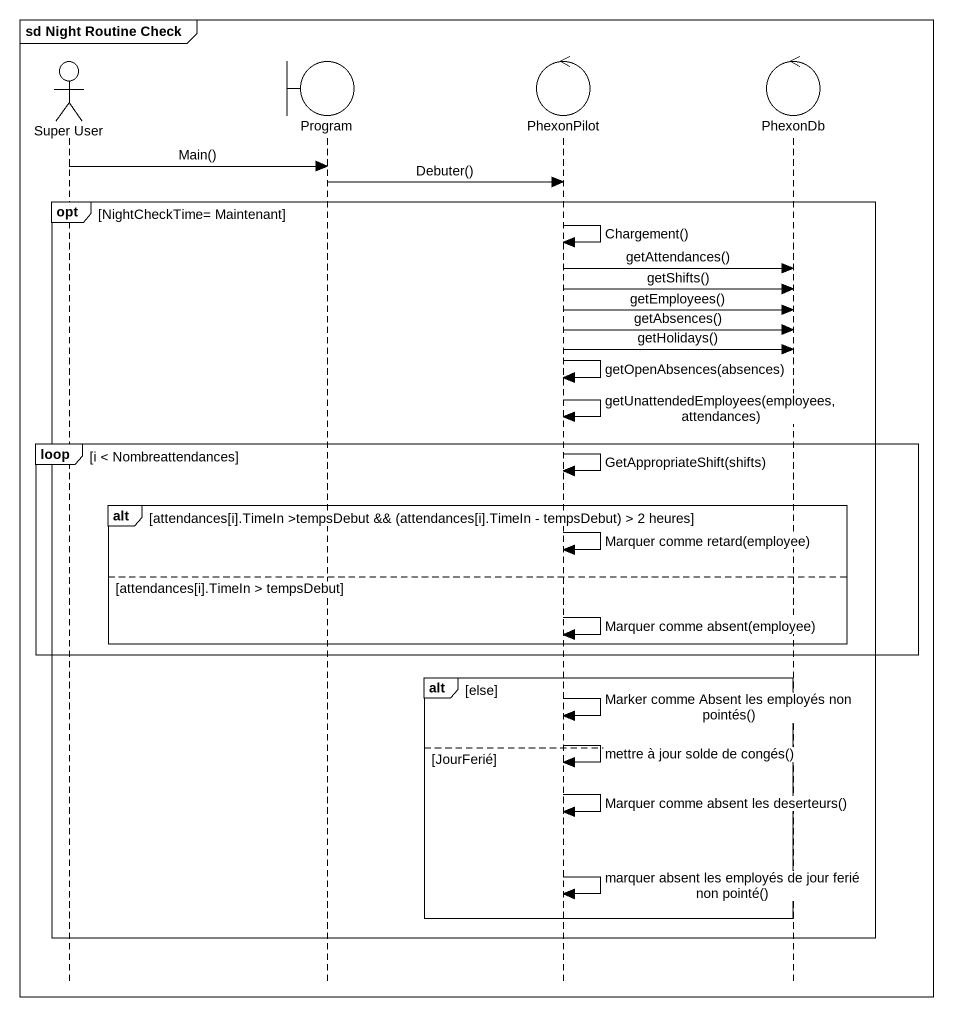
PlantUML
@startuml
mainframe sd Night Routine Check
hide footbox
actor "Super User" as Super_User
boundary Program
control PhexonPilot
control PhexonDb

Super_User -> Program : Main()
Program -> PhexonPilot : Debuter()
opt NightCheckTime= Maintenant
  PhexonPilot -> PhexonPilot : Chargement()
  PhexonPilot -> PhexonDb : getAttendances()
  PhexonPilot -> PhexonDb : getShifts()
  PhexonPilot -> PhexonDb : getEmployees()
  PhexonPilot -> PhexonDb : getAbsences()
  PhexonPilot -> PhexonDb : getHolidays()
  PhexonPilot -> PhexonPilot : getOpenAbsences(absences)
  PhexonPilot -> PhexonPilot : getUnattendedEmployees(employees,attendances)
  loop i < Nombreattendances
    PhexonPilot -> PhexonPilot : GetAppropriateShift(shifts)
    alt attendances[i].TimeIn >tempsDebut && (attendances[i].TimeIn - tempsDebut) > 2 heures
      PhexonPilot -> PhexonPilot : Marquer comme retard(employee)
    else attendances[i].TimeIn > tempsDebut
      PhexonPilot -> PhexonPilot : Marquer comme absent(employee)
    end
  end
  alt else
    PhexonPilot -> PhexonPilot : Marker comme Absent les employés non pointés()
    PhexonPilot -> PhexonPilot : mettre à jour solde de congés()
  else JourFerié
    PhexonPilot -> PhexonPilot : Marquer comme absent les deserteurs()
    PhexonPilot -> PhexonPilot : marquer absent les employés de jour ferié non pointé()
  end
end
@enduml
